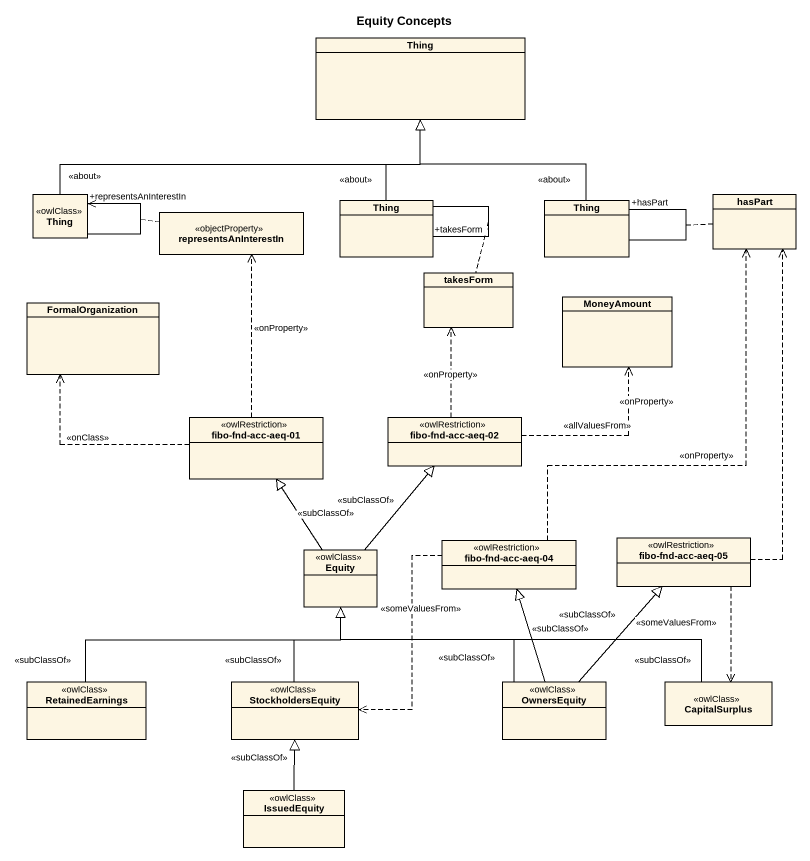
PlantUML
@startuml
title Equity Concepts
hide circle
hide empty members
class Thing
class "Thing" as Thing_2 <<owlClass>>
class representsAnInterestIn <<objectProperty>>
class "Thing" as Thing_3
class "Thing" as Thing_4
class hasPart
class FormalOrganization
class takesForm
class MoneyAmount
class "fibo-fnd-acc-aeq-01" as fibo_fnd_acc_aeq_01 <<owlRestriction>>
class "fibo-fnd-acc-aeq-02" as fibo_fnd_acc_aeq_02 <<owlRestriction>>
class "fibo-fnd-acc-aeq-04" as fibo_fnd_acc_aeq_04 <<owlRestriction>>
class "fibo-fnd-acc-aeq-05" as fibo_fnd_acc_aeq_05 <<owlRestriction>>
class Equity <<owlClass>>
class RetainedEarnings <<owlClass>>
class StockholdersEquity <<owlClass>>
class OwnersEquity <<owlClass>>
class CapitalSurplus <<owlClass>>
class IssuedEquity <<owlClass>>
Thing_2 -right-|> Thing : <<about>>
Thing_2 --> "+representsAnInterestIn" Thing_2
(Thing_2, Thing_2) .. representsAnInterestIn
Thing_3 -up-|> Thing : <<about>>
Thing_3 -- "+takesForm" Thing_3
(Thing_3, Thing_3) .. takesForm
Thing_4 -up-|> Thing : <<about>>
Thing_4 -- "+hasPart" Thing_4
(Thing_4, Thing_4) .. hasPart
fibo_fnd_acc_aeq_01 .up.> representsAnInterestIn : <<onProperty>>
fibo_fnd_acc_aeq_01 .up.> FormalOrganization : <<onClass>>
fibo_fnd_acc_aeq_02 .up.> takesForm : <<onProperty>>
fibo_fnd_acc_aeq_02 .up.> MoneyAmount : <<allValuesFrom>>
fibo_fnd_acc_aeq_04 .up.> hasPart : <<onProperty>>
fibo_fnd_acc_aeq_04 ..> StockholdersEquity : <<someValuesFrom>>
fibo_fnd_acc_aeq_05 .up.> hasPart : <<onProperty>>
fibo_fnd_acc_aeq_05 ..> CapitalSurplus : <<someValuesFrom>>
Equity -up-|> fibo_fnd_acc_aeq_01 : <<subClassOf>>
Equity -up-|> fibo_fnd_acc_aeq_02 : <<subClassOf>>
RetainedEarnings -right-|> Equity : <<subClassOf>>
StockholdersEquity -up-|> Equity : <<subClassOf>>
OwnersEquity -up-|> fibo_fnd_acc_aeq_04 : <<subClassOf>>
OwnersEquity -up-|> fibo_fnd_acc_aeq_05 : <<subClassOf>>
OwnersEquity -up-|> Equity : <<subClassOf>>
CapitalSurplus -left-|> Equity : <<subClassOf>>
IssuedEquity -up-|> StockholdersEquity : <<subClassOf>>
@enduml
